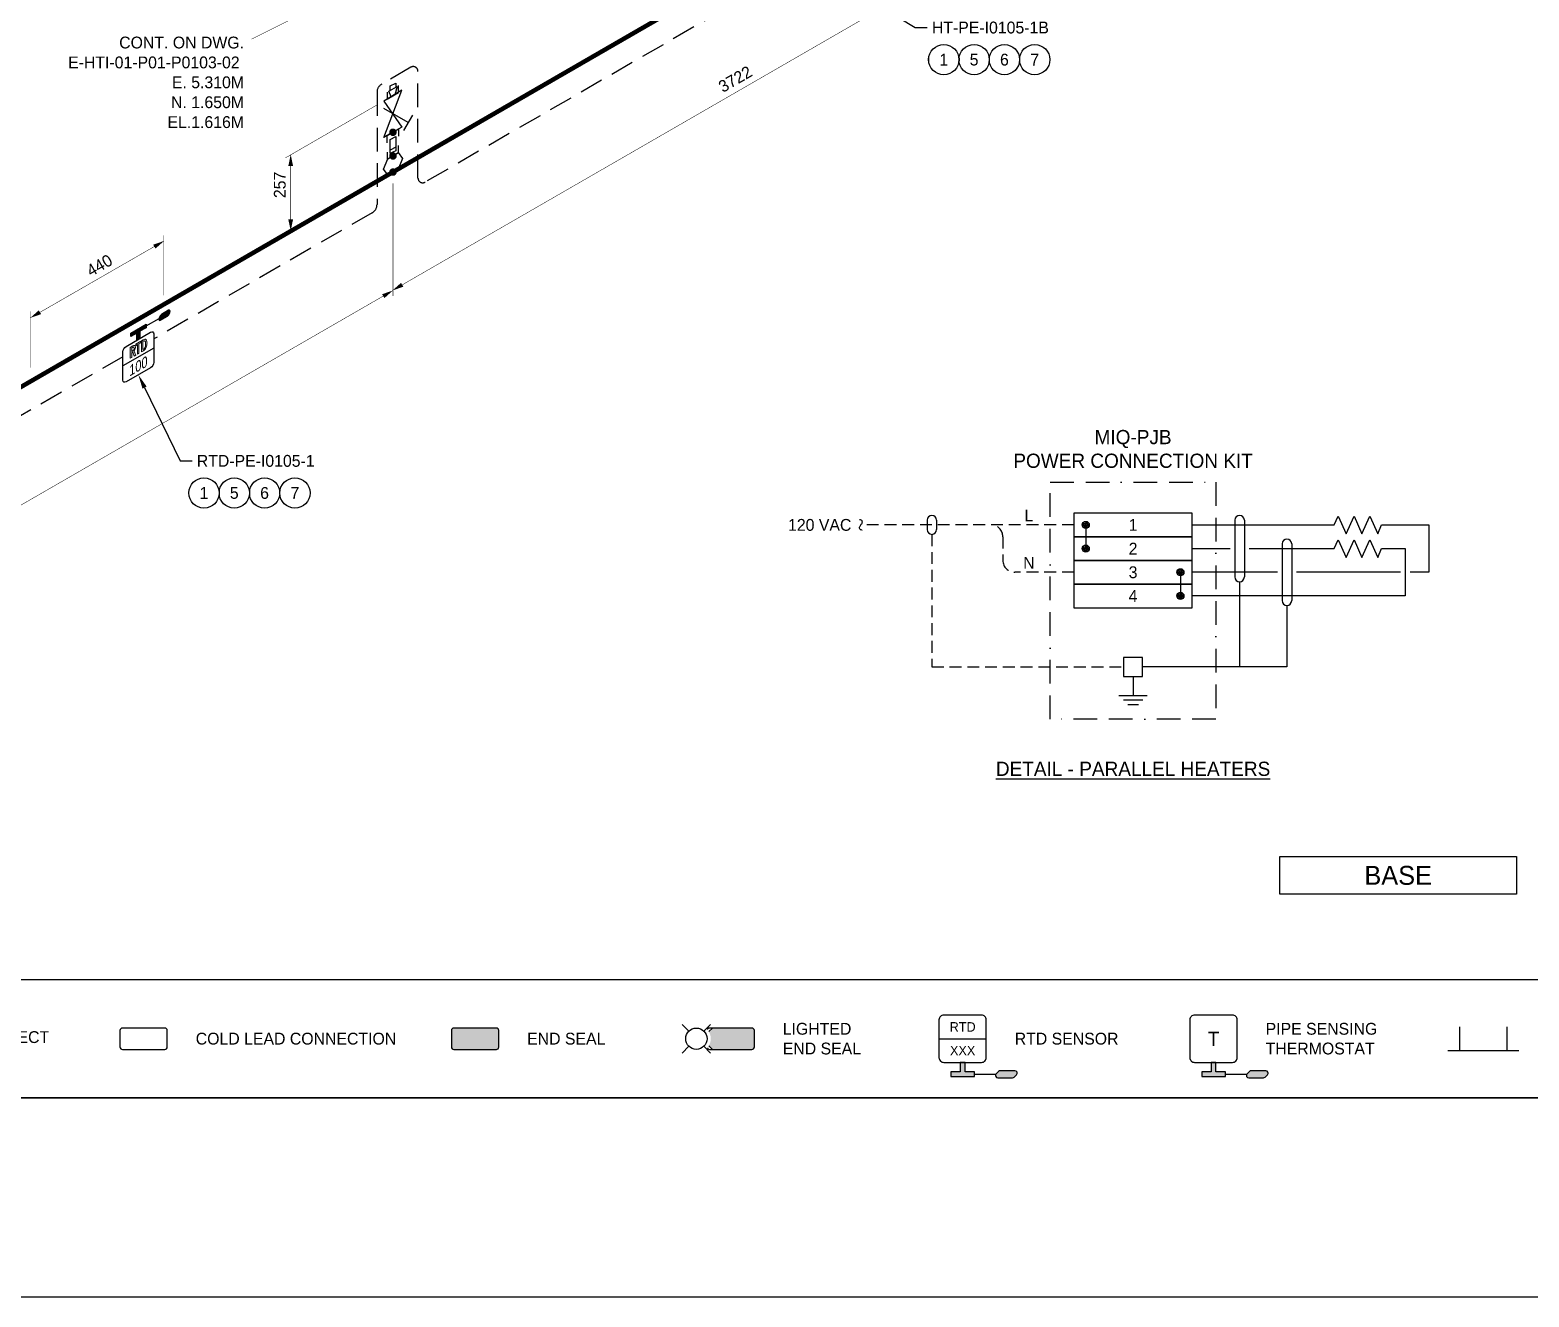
# Model space of a CAD drawing. Extents: x 0 to 847, y -42 to 494.
# Drawn here: x 345 to 661.6, y -42 to 225.5 of the extents above; entities that cross this region are included whole.
import ezdxf
from ezdxf import colors
from ezdxf.entities.mleader import LeaderData, LeaderLine
from ezdxf.enums import TextEntityAlignment as Align
from ezdxf.math import Vec2, Vec3

# ---------------------------------------------------------------- set-up
doc = ezdxf.new("R2010")
doc.units = 0
doc.header["$LTSCALE"] = 10
doc.header["$MEASUREMENT"] = 0
for name, pattern in [('BORDER', [1.75, 0.5, -0.25, 0.5, -0.25, 0, -0.25]), ('DASHED', [0.75, 0.5, -0.25]), ('HIDDEN', [0.375, 0.25, -0.125])]:
    doc.linetypes.add(name, pattern=pattern)
doc.layers.get('Defpoints').update_dxf_attribs({"color": 9})
for name, color, linetype in [('DIMENSION', 2, 'Continuous'), ('EQUIP ENCL', 7, 'BORDER'), ('FWIRE-1', 1, 'HIDDEN'), ('HEAT_TRACE', 3, 'DASHED'), ('PIPE', 7, 'Continuous'), ('SYMBOL-3', 3, 'Continuous'), ('TABLE-1', 1, 'Continuous'), ('TEXT-2', 2, 'Continuous'), ('TEXT2', 40, 'Continuous'), ('TITLE', 7, 'Continuous'), ('Wipeout', 7, 'Continuous'), ('WIRE-1', 1, 'Continuous')]:
    doc.layers.add(name, color=color, linetype=linetype)
doc.layers.add('WELDS', color=7, linetype='Continuous', plot=False)
doc.styles.add('framdcn', font='', dxfattribs={"height": 2.4})
doc.styles.add('Scovan Elec', font='')
doc.styles.get("Standard").update_dxf_attribs({"font": ''})
doc.styles.get('framdcn').set_extended_font_data('Franklin Gothic Medium Cond')
doc.styles.get('Scovan Elec').set_extended_font_data('Franklin Gothic Medium Cond')
doc.styles.get('Standard').set_extended_font_data('Franklin Gothic Medium Cond')

# ---------------------------------------------------------------- blocks, each defined once
blk = doc.blocks.new('*U13')
at = {"layer": 'SYMBOL-3'}
h = blk.add_hatch(color=256, dxfattribs=at)
h.dxf.hatch_style = 1
h.paths.add_polyline_path([(434.5, 56.79, 0.414214), (434, 56.29), (434, 52.79, 0.414214), (434.5, 52.29), (443.5, 52.29, 0.414214), (444, 52.79), (444, 56.29, 0.414214), (443.5, 56.79)])
h = blk.add_hatch(color=256, dxfattribs=at)
h.dxf.hatch_style = 1
h.paths.add_polyline_path([(489.13, 56.79), (488.39, 56.05), (488.58, 55.66), (488.7, 55.29), (488.77, 54.92), (488.79, 54.54), (488.77, 54.15), (488.7, 53.78), (488.58, 53.42), (488.39, 53.02), (489.13, 52.29), (497.5, 52.29, 0.414214), (498, 52.79), (498, 56.29, 0.414214), (497.5, 56.79)])
h = blk.add_hatch(color=256, dxfattribs=at)
h.dxf.hatch_style = 1
h.paths.add_polyline_path([(541.5, 47.54), (539.5, 47.54), (539.5, 46.54), (544.5, 46.54), (544.5, 47.54), (542.5, 47.54), (542.5, 49.54), (541.5, 49.54)])
h = blk.add_hatch(color=256, dxfattribs=at)
h.dxf.hatch_style = 1
h.paths.add_polyline_path([(552.53, 46.29, 0.414214), (553.03, 46.79, 1), (553.03, 47.79), (549.94, 47.79, 0.414214), (549.44, 47.29, 1), (549.44, 46.29)])
h = blk.add_hatch(color=256, dxfattribs=at)
h.dxf.hatch_style = 1
h.paths.add_polyline_path([(594.5, 47.54), (592.5, 47.54), (592.5, 46.54), (597.5, 46.54), (597.5, 47.54), (595.5, 47.54), (595.5, 49.54), (594.5, 49.54)])
h = blk.add_hatch(color=256, dxfattribs=at)
h.dxf.hatch_style = 1
h.paths.add_polyline_path([(605.53, 46.29, 0.414214), (606.03, 46.79, 1), (606.03, 47.79), (602.94, 47.79, 0.414214), (602.44, 47.29, 1), (602.44, 46.29)])
at = {"layer": 'Defpoints'}
for points in [[(434, 56.29), (434, 52.79, 0.414214), (434.5, 52.29), (443.5, 52.29, 0.414214), (444, 52.79), (444, 56.29, 0.414214), (443.5, 56.79), (434.5, 56.79, 0.414214)], [(488, 56.29), (488, 52.79, 0.414214), (488.5, 52.29), (497.5, 52.29, 0.414214), (498, 52.79), (498, 56.29, 0.414214), (497.5, 56.79), (488.5, 56.79, 0.414214)], [(549.59, 47.64), (549.09, 47.14, 0.668179), (549.44, 46.29), (552.53, 46.29, 0.198912), (552.88, 46.43), (553.38, 46.93, 0.668179), (553.03, 47.79), (549.94, 47.79, 0.198912)], [(602.59, 47.64), (602.09, 47.14, 0.668179), (602.44, 46.29), (605.53, 46.29, 0.198912), (605.88, 46.43), (606.38, 46.93, 0.668179), (606.03, 47.79), (602.94, 47.79, 0.198912)]]:
    blk.add_lwpolyline(points, format="xyb", close=True, dxfattribs=at)
for points in [[(541.5, 49.54), (541.5, 47.54), (539.5, 47.54), (539.5, 46.54), (544.5, 46.54), (544.5, 47.54), (542.5, 47.54), (542.5, 49.54)], [(594.5, 49.54), (594.5, 47.54), (592.5, 47.54), (592.5, 46.54), (597.5, 46.54), (597.5, 47.54), (595.5, 47.54), (595.5, 49.54)]]:
    blk.add_lwpolyline(points, close=True, dxfattribs=at)
at = {"layer": 'PIPE'}
for p, q in [((647, 52.04), (647, 57.04)), ((657, 52.04), (657, 57.04)), ((644.5, 52.04), (659.5, 52.04))]:
    blk.add_line(p, q, dxfattribs=at)
at = {"layer": 'SYMBOL-3'}
for p, q in [((537, 54.54), (547, 54.54)), ((544.5, 47.04), (549.01, 47.04)), ((597.5, 47.04), (602.01, 47.04))]:
    blk.add_line(p, q, dxfattribs=at)
for points in [[(537, 58.54), (537, 50.54, 0.414214), (538, 49.54), (546, 49.54, 0.414214), (547, 50.54), (547, 58.54, 0.414214), (546, 59.54), (538, 59.54, 0.414214)], [(590, 58.54), (590, 50.54, 0.414214), (591, 49.54), (599, 49.54, 0.414214), (600, 50.54), (600, 58.54, 0.414214), (599, 59.54), (591, 59.54, 0.414214)], [(364, 56.29), (364, 52.79, 0.414214), (364.5, 52.29), (373.5, 52.29, 0.414214), (374, 52.79), (374, 56.29, 0.414214), (373.5, 56.79), (364.5, 56.79, 0.414214)]]:
    blk.add_lwpolyline(points, format="xyb", close=True, dxfattribs=at)
at = {"layer": 'TABLE-1'}
blk.add_lwpolyline([(0, 67.04), (843.77, 67.04)], dxfattribs=at)
at = {"layer": 'TEXT-2'}
for s, height, p in [('RTD', 2, (542, 57.04)), ('T', 3, (595, 54.54)), ('XXX', 2, (542, 52.04))]:
    blk.add_text(s, height=height, rotation=360, dxfattribs=at).set_placement(p, align=Align.MIDDLE)
at = {"layer": 'TEXT-2', "char_height": 2.5, "attachment_point": 4, "style": 'Scovan Elec'}
for s, insert in [('LIGHTED\\PEND SEAL', (504, 54.54)), ('PIPE SENSING\\PTHERMOSTAT', (606, 54.54)), ('QUICK CONNECT', (321, 54.54)), ('COLD LEAD CONNECTION', (380, 54.54)), ('END SEAL', (450, 54.54)), ('RTD SENSOR', (553, 54.54))]:
    blk.add_mtext(s, dxfattribs=dict(at, insert=insert))
blk.add_wipeout([(485.56, 57.57), (485.18, 57.53), (484.81, 57.43), (484.45, 57.29), (484.12, 57.11), (483.81, 56.88), (483.53, 56.62), (483.29, 56.32), (483.08, 56), (482.92, 55.66), (482.8, 55.29), (482.73, 54.92), (482.71, 54.54), (482.73, 54.15), (482.8, 53.78), (482.92, 53.42), (483.08, 53.07), (483.29, 52.75), (483.53, 52.45), (483.81, 52.19), (484.12, 51.97), (484.45, 51.78), (484.81, 51.64), (485.18, 51.55), (485.56, 51.5), (485.94, 51.5), (486.32, 51.55), (486.69, 51.64), (487.05, 51.78), (487.38, 51.97), (487.69, 52.19), (487.97, 52.45), (488.21, 52.75), (488.42, 53.07), (488.58, 53.42), (488.7, 53.78), (488.77, 54.15), (488.79, 54.54), (488.77, 54.92), (488.7, 55.29), (488.58, 55.66), (488.42, 56), (488.21, 56.32), (487.97, 56.62), (487.69, 56.88), (487.38, 57.11), (487.05, 57.29), (486.69, 57.43), (486.32, 57.53), (485.94, 57.57)]).dxf.layer = 'Wipeout'
at = {"layer": 'Defpoints'}
for p, q in [((489.13, 56.79), (488.39, 56.04)), ((488.39, 53.03), (489.13, 52.29))]:
    blk.add_line(p, q, dxfattribs=at)
at = {"layer": 'SYMBOL-3', "color": 2}
for p, q in [((482.74, 57.55), (484.16, 56.13)), ((488.76, 57.55), (487.34, 56.13)), ((484.16, 52.94), (482.74, 51.52)), ((487.34, 52.94), (488.76, 51.52))]:
    blk.add_line(p, q, dxfattribs=at)
blk.add_circle((485.75, 54.54), 2.25, dxfattribs=at)
blk = doc.blocks.new('block1')
at = {"layer": 'TEXT2'}
blk.add_hatch(color=256, dxfattribs=at).paths.add_polyline_path([(0.001, 0), (-2.399, -0.5), (-2.399, 0.5)])
at = {"layer": 'TEXT2', "linetype": 'ByBlock', "const_width": 0.1, "flags": 128}
blk.add_lwpolyline([(-34.3, 0), (0, 0)], dxfattribs=at)
blk = doc.blocks.new('block2')
at = {"layer": 'TEXT2', "style": 'framdcn'}
for s, p in [('E. 5.310M', (0, 0)), ('N. 1.650M', (0, -4.2)), ('EL.1.616M', (0, -8.4))]:
    blk.add_text(s, height=2.5, dxfattribs=at).set_placement(p, align=Align.RIGHT)
blk = doc.blocks.new('block21')
at = {"layer": 'PIPE', "linetype": 'ByBlock', "const_width": 0.95, "flags": 128}
for points in [[(-67.9, -39.2), (0, 0)], [(-176.7, -102), (-67.9, -39.2)]]:
    blk.add_lwpolyline(points, dxfattribs=at)
at = {"flags": 1}
for tag in ['Tag', 'UCI', 'Pipe Ref', 'Description', 'Key']:
    blk.add_attdef(tag, (0, 0), '', height=1, dxfattribs=at)
blk = doc.blocks.new('block23')
at = {"layer": 'PIPE', "linetype": 'ByBlock', "flags": 128}
for points in [[(-1.2, 4.2), (-1.2, 2.7)], [(-1.2, 2.7), (1.2, 4.1)], [(-1.1, 2.8), (1.1, 4.1)], [(1.1, 4.1), (2, 2.9)], [(1.2, 4.1), (1.2, 5.6)], [(-2, 0.6), (-1.1, 2.8)], [(-1.1, -0.6), (-2, 0.6)], [(0, 0), (-1.1, -0.6)], [(1.1, 0.6), (0, 0)], [(2, 2.9), (1.1, 0.6)]]:
    blk.add_lwpolyline(points, dxfattribs=at)
at = {"flags": 1}
for tag in ['Tag', 'UCI', 'Pipe Ref', 'Description', 'Key']:
    blk.add_attdef(tag, (0, 0), '', height=1, dxfattribs=at)
blk = doc.blocks.new('block24')
at = {"layer": 'PIPE', "linetype": 'ByBlock', "flags": 128}
for points in [[(-0.6, 2.7), (0.6, 3.3)], [(0.6, 3.3), (0.6, 0.3)], [(-0.6, -0.3), (-0.6, 2.7)], [(0, 0), (-0.6, -0.3)], [(0.6, 0.3), (0, 0)]]:
    blk.add_lwpolyline(points, dxfattribs=at)
at = {"flags": 1}
for tag in ['Tag', 'UCI', 'Pipe Ref', 'Description', 'Key']:
    blk.add_attdef(tag, (0, 0), '', height=1, dxfattribs=at)
blk = doc.blocks.new('block25')
at = {"layer": 'PIPE', "linetype": 'ByBlock', "flags": 128}
for points in [[(0.7, 9.7), (-3.1, 7.4)], [(-3.1, -0.3), (0.7, 9.7)], [(0, 9.2), (0, 10.7)], [(-3.1, 7.4), (0.7, 1.9)], [(-2.4, 9.3), (-2.4, 7.8)], [(-2.4, 7.8), (0, 9.2)], [(2, 2.9), (-3.1, 5.8)], [(2.9, 4.4), (1, 1.2)], [(-1.2, 0.8), (-3.1, -0.3)], [(-2.4, 0.1), (0, 1.5)], [(-2.4, -1.4), (-2.4, 0.1)], [(0.7, 1.9), (-1.2, 0.8)], [(0, 1.5), (0, 0)]]:
    blk.add_lwpolyline(points, dxfattribs=at)
at = {"flags": 1}
for tag in ['Tag', 'UCI', 'Pipe Ref', 'Description', 'Key']:
    blk.add_attdef(tag, (0, 0), '', height=1, dxfattribs=at)
blk = doc.blocks.new('block26')
at = {"layer": 'PIPE', "linetype": 'ByBlock', "flags": 128}
for points in [[(-0.9, 1), (0.9, 2)], [(-0.4, -0.2), (-0.9, 1)], [(-0.6, 2.1), (0.6, 2.7)], [(-0.6, 1.2), (-0.6, 2.1)], [(0, 0), (-0.4, -0.2)], [(0.4, 0.2), (0, 0)], [(0.9, 2), (0.4, 0.2)], [(0.6, 2.7), (0.6, 1.8)]]:
    blk.add_lwpolyline(points, dxfattribs=at)
at = {"flags": 1}
for tag in ['Tag', 'UCI', 'Pipe Ref', 'Description', 'Key']:
    blk.add_attdef(tag, (0, 0), '', height=1, dxfattribs=at)
blk = doc.blocks.new('block27')
at = {"layer": 'PIPE', "linetype": 'ByBlock', "const_width": 0.95, "flags": 128}
for points in [[(-80.7, -46.6), (0, 0)], [(-173.1, -99.9), (-80.7, -46.6)]]:
    blk.add_lwpolyline(points, dxfattribs=at)
at = {"flags": 1}
for tag in ['Tag', 'UCI', 'Pipe Ref', 'Description', 'Key']:
    blk.add_attdef(tag, (0, 0), '', height=1, dxfattribs=at)
blk = doc.blocks.new('block39')
at = {"layer": 'WELDS'}
h = blk.add_hatch(color=256, dxfattribs=at)
edge = h.paths.add_edge_path(flags=0)
edge.add_arc((0, 0), 0.8, 0, 360)
at = {"flags": 1}
for tag in ['Tag', 'UCI', 'Pipe Ref', 'Description', 'Key']:
    blk.add_attdef(tag, (0, 0), '', height=1, dxfattribs=at)
blk = doc.blocks.new('block40')
at = {"layer": 'WELDS'}
h = blk.add_hatch(color=256, dxfattribs=at)
edge = h.paths.add_edge_path(flags=0)
edge.add_arc((0, 0), 0.8, 0, 360)
at = {"flags": 1}
for tag in ['Tag', 'UCI', 'Pipe Ref', 'Description', 'Key']:
    blk.add_attdef(tag, (0, 0), '', height=1, dxfattribs=at)
blk = doc.blocks.new('block41')
at = {"layer": 'WELDS'}
h = blk.add_hatch(color=256, dxfattribs=at)
edge = h.paths.add_edge_path(flags=0)
edge.add_arc((0, 0), 0.8, 0, 360)
at = {"flags": 1}
for tag in ['Tag', 'UCI', 'Pipe Ref', 'Description', 'Key']:
    blk.add_attdef(tag, (0, 0), '', height=1, dxfattribs=at)
blk = doc.blocks.new('*U30')
blk.add_lwpolyline([(-12.5, 2.5), (-12.5, -2.5), (12.5, -2.5), (12.5, 2.5)], close=True)
at = {"color": 2}
blk.add_attdef('TAG1', text='', height=2.5, dxfattribs=at).set_placement((0, 0), align=Align.MIDDLE)
blk = doc.blocks.new('*U28')
at = {"linetype": 'Continuous'}
blk.add_lwpolyline([(-5, 0), (-4.17, 1.87), (-2.5, -1.88), (-0.83, 1.87), (0.83, -1.88), (2.5, 1.87), (4.17, -1.88), (5, 0)], dxfattribs=at)
at = {"color": 2}
for tag in ['TAG2', 'TAG3']:
    blk.add_attdef(tag, text='', height=2.5, dxfattribs=at).set_placement((0, 4.25), align=Align.CENTER)
at = {"color": 2, "lineweight": 30, "flags": 104}
blk.add_attdef('TAG1', text='', height=2.5, dxfattribs=at).set_placement((3.67, 5.9), align=Align.BOTTOM_CENTER)
blk = doc.blocks.new('*U29')
blk.add_lwpolyline([(-2, 2), (-2, -2), (2, -2), (2, 2)], close=True)
at = {"color": 2}
blk.add_attdef('TAG1', text='', height=2.5, dxfattribs=at).set_placement((0, 0), align=Align.MIDDLE)
blk = doc.blocks.new('S-Ground')
for p, q in [((-3, 0), (3, 0)), ((-2.05, -0.95), (2.05, -0.95)), ((-1.11, -1.89), (1.11, -1.89))]:
    blk.add_line(p, q)
blk = doc.blocks.new('*U71')
for p, q in [((-1, 11), (-1, -1)), ((1, 11), (1, -1))]:
    blk.add_line(p, q)
for centre, start, end in [((0, 11), 0, 180), ((0, -1), 180, 0)]:
    blk.add_arc(centre, 1, start, end)
blk = doc.blocks.new('*U72')
for p, q in [((-1, 11), (-1, -1)), ((1, 11), (1, -1))]:
    blk.add_line(p, q)
for centre, start, end in [((0, 11), 0, 180), ((0, -1), 180, 0)]:
    blk.add_arc(centre, 1, start, end)
blk = doc.blocks.new('*U31')
blk.add_open_spline([(0.3, -1.07), (0.22, -1.08), (0.05, -1.09), (-0.2, -0.97), (-0.31, -0.73), (-0.32, -0.46), (-0.12, -0.14), (0.12, 0.14), (0.32, 0.46), (0.31, 0.73), (0.2, 0.97), (-0.05, 1.09), (-0.22, 1.08), (-0.3, 1.07)], degree=3, knots=[0, 0, 0, 0, 0.23778, 0.504219, 0.769947, 1.007727, 1.273929, 1.868857, 2.135059, 2.372839, 2.638567, 2.905005, 3.142785, 3.142785, 3.142785, 3.142785])
blk = doc.blocks.new('*U27')
for p, q in [((-1, 1), (-1, -1)), ((1, 1), (1, -1))]:
    blk.add_line(p, q)
for centre, start, end in [((0, 1), 0, 180), ((0, -1), 180, 0)]:
    blk.add_arc(centre, 1, start, end)
blk = doc.blocks.new('*U68')
at = {"linetype": 'Continuous'}
blk.add_lwpolyline([(-0.75, 0, -1), (0.75, 0, -1), (-0.75, 0, -1), (0.5, 0, -1), (-0.5, 0, -1), (0.25, 0, -1), (-0.25, 0, -1), (0, 0, 1), (0.25, 0)], format="xyb", dxfattribs=at)
blk = doc.blocks.new('*U70')
at = {"layer": 'EQUIP ENCL'}
blk.add_lwpolyline([(-17.5, 0), (17.5, 0), (17.5, -50), (-17.5, -50)], close=True, dxfattribs=at)
at = {"layer": 'FWIRE-1'}
for p, q in [((-12.5, -9), (-57.5, -9)), ((-42.5, -11), (-42.5, -39)), ((-27.5, -11.5), (-27.5, -16.5)), ((-12.5, -19), (-25, -19)), ((-42.5, -39), (-2, -39))]:
    blk.add_line(p, q, dxfattribs=at)
for centre, start, end in [((-30, -11.5), 0, 90), ((-25, -16.5), 180, 270)]:
    blk.add_arc(centre, 2.5, start, end, dxfattribs=at)
at = {"layer": 'WIRE-1'}
for p, q in [((-10, -9), (-10, -14)), ((12.5, -9), (42.5, -9)), ((52.5, -9), (62.5, -9)), ((62.5, -9), (62.5, -19)), ((12.5, -14), (20.5, -14)), ((24.5, -14), (42.5, -14)), ((52.5, -14), (57.5, -14)), ((57.5, -14), (57.5, -24)), ((10, -19), (10, -24)), ((30.5, -19), (12.5, -19)), ((22.5, -21), (22.5, -39)), ((56.5, -19), (34.5, -19)), ((62.5, -19), (58.5, -19)), ((57.5, -24), (12.5, -24)), ((32.5, -26), (32.5, -39)), ((0, -41), (0, -45)), ((32.5, -39), (2, -39))]:
    blk.add_line(p, q, dxfattribs=at)
for name, p in [('*U31', (-57.5, -9)), ('*U27', (-42.5, -9)), ('*U68', (-10, -9)), ('*U71', (22.5, -19)), ('*U28', (47.5, -9)), ('*U72', (32.5, -24)), ('*U28', (47.5, -14)), ('*U68', (-10, -14)), ('*U68', (10, -19)), ('*U68', (10, -24)), ('*U29', (0, -39)), ('S-Ground', (0, -45))]:
    blk.add_blockref(name, p, dxfattribs=at)
for p, values in [((0, -9), {'TAG1': '1'}), ((0, -14), {'TAG1': '2'}), ((0, -19), {'TAG1': '3'}), ((0, -24), {'TAG1': '4'})]:
    blk.add_blockref('*U30', p, dxfattribs=at).add_auto_attribs(values)
at = {"color": 2, "style": 'Scovan Elec'}
for tag, p in [('LINE1', (-22, -7)), ('LINE2', (-22, -17))]:
    blk.add_attdef(tag, text='', height=2.5, dxfattribs=at).set_placement(p, align=Align.MIDDLE)
blk.add_attdef('SUPPLY.VOLT', text='', height=2.5, dxfattribs=at).set_placement((-59.5, -9), align=Align.MIDDLE_RIGHT)
at = {"layer": 'TEXT-2', "char_height": 3, "style": 'Scovan Elec'}
for s, insert, attachment_point in [('MIQ-PJB\\PPOWER CONNECTION KIT', (0, 3), 8), ('{\\LDETAIL - PARALLEL HEATERS}', (0, -59), 2)]:
    blk.add_mtext(s, dxfattribs=dict(at, insert=insert, attachment_point=attachment_point))
blk = doc.blocks.new('*U86')
blk.add_wipeout([(0, 3.2), (-0.4, 3.17), (-0.8, 3.1), (-1.18, 2.98), (-1.54, 2.8), (-1.88, 2.59), (-2.19, 2.33), (-2.47, 2.04), (-2.7, 1.71), (-2.9, 1.36), (-3.04, 0.99), (-3.14, 0.6), (-3.19, 0.2), (-3.19, -0.2), (-3.14, -0.6), (-3.04, -0.99), (-2.9, -1.36), (-2.7, -1.71), (-2.47, -2.04), (-2.19, -2.33), (-1.88, -2.59), (-1.54, -2.8), (-1.18, -2.98), (-0.8, -3.1), (-0.4, -3.17), (0, -3.2), (0.4, -3.17), (0.8, -3.1), (1.18, -2.98), (1.54, -2.8), (1.88, -2.59), (2.19, -2.33), (2.47, -2.04), (2.7, -1.71), (2.9, -1.36), (3.04, -0.99), (3.14, -0.6), (3.19, -0.2), (3.19, 0.2), (3.14, 0.6), (3.04, 0.99), (2.9, 1.36), (2.7, 1.71), (2.47, 2.04), (2.19, 2.33), (1.88, 2.59), (1.54, 2.8), (1.18, 2.98), (0.8, 3.1), (0.4, 3.17)]).dxf.layer = 'Wipeout'
blk.add_circle((0, 0), 3.2)
at = {"color": 2}
blk.add_attdef('TAG1', text='', height=2.5, dxfattribs=at).set_placement((0, 0), align=Align.MIDDLE)
blk.add_attdef('TAG2', text='', height=2.5, dxfattribs=at).set_placement((3, -3), align=Align.MIDDLE_LEFT)
blk = doc.blocks.new('*U87')
blk.add_wipeout([(0, 3.2), (-0.4, 3.17), (-0.8, 3.1), (-1.18, 2.98), (-1.54, 2.8), (-1.88, 2.59), (-2.19, 2.33), (-2.47, 2.04), (-2.7, 1.71), (-2.9, 1.36), (-3.04, 0.99), (-3.14, 0.6), (-3.19, 0.2), (-3.19, -0.2), (-3.14, -0.6), (-3.04, -0.99), (-2.9, -1.36), (-2.7, -1.71), (-2.47, -2.04), (-2.19, -2.33), (-1.88, -2.59), (-1.54, -2.8), (-1.18, -2.98), (-0.8, -3.1), (-0.4, -3.17), (0, -3.2), (0.4, -3.17), (0.8, -3.1), (1.18, -2.98), (1.54, -2.8), (1.88, -2.59), (2.19, -2.33), (2.47, -2.04), (2.7, -1.71), (2.9, -1.36), (3.04, -0.99), (3.14, -0.6), (3.19, -0.2), (3.19, 0.2), (3.14, 0.6), (3.04, 0.99), (2.9, 1.36), (2.7, 1.71), (2.47, 2.04), (2.19, 2.33), (1.88, 2.59), (1.54, 2.8), (1.18, 2.98), (0.8, 3.1), (0.4, 3.17)]).dxf.layer = 'Wipeout'
blk.add_circle((0, 0), 3.2)
at = {"color": 2}
blk.add_attdef('TAG1', text='', height=2.5, dxfattribs=at).set_placement((0, 0), align=Align.MIDDLE)
blk.add_attdef('TAG2', text='', height=2.5, dxfattribs=at).set_placement((3, -3), align=Align.MIDDLE_LEFT)
blk = doc.blocks.new('*U88')
blk.add_wipeout([(0, 3.2), (-0.4, 3.17), (-0.8, 3.1), (-1.18, 2.98), (-1.54, 2.8), (-1.88, 2.59), (-2.19, 2.33), (-2.47, 2.04), (-2.7, 1.71), (-2.9, 1.36), (-3.04, 0.99), (-3.14, 0.6), (-3.19, 0.2), (-3.19, -0.2), (-3.14, -0.6), (-3.04, -0.99), (-2.9, -1.36), (-2.7, -1.71), (-2.47, -2.04), (-2.19, -2.33), (-1.88, -2.59), (-1.54, -2.8), (-1.18, -2.98), (-0.8, -3.1), (-0.4, -3.17), (0, -3.2), (0.4, -3.17), (0.8, -3.1), (1.18, -2.98), (1.54, -2.8), (1.88, -2.59), (2.19, -2.33), (2.47, -2.04), (2.7, -1.71), (2.9, -1.36), (3.04, -0.99), (3.14, -0.6), (3.19, -0.2), (3.19, 0.2), (3.14, 0.6), (3.04, 0.99), (2.9, 1.36), (2.7, 1.71), (2.47, 2.04), (2.19, 2.33), (1.88, 2.59), (1.54, 2.8), (1.18, 2.98), (0.8, 3.1), (0.4, 3.17)]).dxf.layer = 'Wipeout'
blk.add_circle((0, 0), 3.2)
at = {"color": 2}
blk.add_attdef('TAG1', text='', height=2.5, dxfattribs=at).set_placement((0, 0), align=Align.MIDDLE)
blk.add_attdef('TAG2', text='', height=2.5, dxfattribs=at).set_placement((3, -3), align=Align.MIDDLE_LEFT)
blk = doc.blocks.new('*U89')
blk.add_wipeout([(0, 3.2), (-0.4, 3.17), (-0.8, 3.1), (-1.18, 2.98), (-1.54, 2.8), (-1.88, 2.59), (-2.19, 2.33), (-2.47, 2.04), (-2.7, 1.71), (-2.9, 1.36), (-3.04, 0.99), (-3.14, 0.6), (-3.19, 0.2), (-3.19, -0.2), (-3.14, -0.6), (-3.04, -0.99), (-2.9, -1.36), (-2.7, -1.71), (-2.47, -2.04), (-2.19, -2.33), (-1.88, -2.59), (-1.54, -2.8), (-1.18, -2.98), (-0.8, -3.1), (-0.4, -3.17), (0, -3.2), (0.4, -3.17), (0.8, -3.1), (1.18, -2.98), (1.54, -2.8), (1.88, -2.59), (2.19, -2.33), (2.47, -2.04), (2.7, -1.71), (2.9, -1.36), (3.04, -0.99), (3.14, -0.6), (3.19, -0.2), (3.19, 0.2), (3.14, 0.6), (3.04, 0.99), (2.9, 1.36), (2.7, 1.71), (2.47, 2.04), (2.19, 2.33), (1.88, 2.59), (1.54, 2.8), (1.18, 2.98), (0.8, 3.1), (0.4, 3.17)]).dxf.layer = 'Wipeout'
blk.add_circle((0, 0), 3.2)
at = {"color": 2}
blk.add_attdef('TAG1', text='', height=2.5, dxfattribs=at).set_placement((0, 0), align=Align.MIDDLE)
blk.add_attdef('TAG2', text='', height=2.5, dxfattribs=at).set_placement((3, -3), align=Align.MIDDLE_LEFT)
blk = doc.blocks.new('*U99')
blk.add_wipeout([(0, 3.2), (-0.4, 3.17), (-0.8, 3.1), (-1.18, 2.98), (-1.54, 2.8), (-1.88, 2.59), (-2.19, 2.33), (-2.47, 2.04), (-2.7, 1.71), (-2.9, 1.36), (-3.04, 0.99), (-3.14, 0.6), (-3.19, 0.2), (-3.19, -0.2), (-3.14, -0.6), (-3.04, -0.99), (-2.9, -1.36), (-2.7, -1.71), (-2.47, -2.04), (-2.19, -2.33), (-1.88, -2.59), (-1.54, -2.8), (-1.18, -2.98), (-0.8, -3.1), (-0.4, -3.17), (0, -3.2), (0.4, -3.17), (0.8, -3.1), (1.18, -2.98), (1.54, -2.8), (1.88, -2.59), (2.19, -2.33), (2.47, -2.04), (2.7, -1.71), (2.9, -1.36), (3.04, -0.99), (3.14, -0.6), (3.19, -0.2), (3.19, 0.2), (3.14, 0.6), (3.04, 0.99), (2.9, 1.36), (2.7, 1.71), (2.47, 2.04), (2.19, 2.33), (1.88, 2.59), (1.54, 2.8), (1.18, 2.98), (0.8, 3.1), (0.4, 3.17)]).dxf.layer = 'Wipeout'
blk.add_circle((0, 0), 3.2)
at = {"color": 2}
blk.add_attdef('TAG1', text='', height=2.5, dxfattribs=at).set_placement((0, 0), align=Align.MIDDLE)
blk.add_attdef('TAG2', text='', height=2.5, dxfattribs=at).set_placement((3, -3), align=Align.MIDDLE_LEFT)
blk = doc.blocks.new('*U96')
blk.add_wipeout([(0, 3.2), (-0.4, 3.17), (-0.8, 3.1), (-1.18, 2.98), (-1.54, 2.8), (-1.88, 2.59), (-2.19, 2.33), (-2.47, 2.04), (-2.7, 1.71), (-2.9, 1.36), (-3.04, 0.99), (-3.14, 0.6), (-3.19, 0.2), (-3.19, -0.2), (-3.14, -0.6), (-3.04, -0.99), (-2.9, -1.36), (-2.7, -1.71), (-2.47, -2.04), (-2.19, -2.33), (-1.88, -2.59), (-1.54, -2.8), (-1.18, -2.98), (-0.8, -3.1), (-0.4, -3.17), (0, -3.2), (0.4, -3.17), (0.8, -3.1), (1.18, -2.98), (1.54, -2.8), (1.88, -2.59), (2.19, -2.33), (2.47, -2.04), (2.7, -1.71), (2.9, -1.36), (3.04, -0.99), (3.14, -0.6), (3.19, -0.2), (3.19, 0.2), (3.14, 0.6), (3.04, 0.99), (2.9, 1.36), (2.7, 1.71), (2.47, 2.04), (2.19, 2.33), (1.88, 2.59), (1.54, 2.8), (1.18, 2.98), (0.8, 3.1), (0.4, 3.17)]).dxf.layer = 'Wipeout'
blk.add_circle((0, 0), 3.2)
at = {"color": 2}
blk.add_attdef('TAG1', text='', height=2.5, dxfattribs=at).set_placement((0, 0), align=Align.MIDDLE)
blk.add_attdef('TAG2', text='', height=2.5, dxfattribs=at).set_placement((3, -3), align=Align.MIDDLE_LEFT)
blk = doc.blocks.new('*U97')
blk.add_wipeout([(0, 3.2), (-0.4, 3.17), (-0.8, 3.1), (-1.18, 2.98), (-1.54, 2.8), (-1.88, 2.59), (-2.19, 2.33), (-2.47, 2.04), (-2.7, 1.71), (-2.9, 1.36), (-3.04, 0.99), (-3.14, 0.6), (-3.19, 0.2), (-3.19, -0.2), (-3.14, -0.6), (-3.04, -0.99), (-2.9, -1.36), (-2.7, -1.71), (-2.47, -2.04), (-2.19, -2.33), (-1.88, -2.59), (-1.54, -2.8), (-1.18, -2.98), (-0.8, -3.1), (-0.4, -3.17), (0, -3.2), (0.4, -3.17), (0.8, -3.1), (1.18, -2.98), (1.54, -2.8), (1.88, -2.59), (2.19, -2.33), (2.47, -2.04), (2.7, -1.71), (2.9, -1.36), (3.04, -0.99), (3.14, -0.6), (3.19, -0.2), (3.19, 0.2), (3.14, 0.6), (3.04, 0.99), (2.9, 1.36), (2.7, 1.71), (2.47, 2.04), (2.19, 2.33), (1.88, 2.59), (1.54, 2.8), (1.18, 2.98), (0.8, 3.1), (0.4, 3.17)]).dxf.layer = 'Wipeout'
blk.add_circle((0, 0), 3.2)
at = {"color": 2}
blk.add_attdef('TAG1', text='', height=2.5, dxfattribs=at).set_placement((0, 0), align=Align.MIDDLE)
blk.add_attdef('TAG2', text='', height=2.5, dxfattribs=at).set_placement((3, -3), align=Align.MIDDLE_LEFT)
blk = doc.blocks.new('*U98')
blk.add_wipeout([(0, 3.2), (-0.4, 3.17), (-0.8, 3.1), (-1.18, 2.98), (-1.54, 2.8), (-1.88, 2.59), (-2.19, 2.33), (-2.47, 2.04), (-2.7, 1.71), (-2.9, 1.36), (-3.04, 0.99), (-3.14, 0.6), (-3.19, 0.2), (-3.19, -0.2), (-3.14, -0.6), (-3.04, -0.99), (-2.9, -1.36), (-2.7, -1.71), (-2.47, -2.04), (-2.19, -2.33), (-1.88, -2.59), (-1.54, -2.8), (-1.18, -2.98), (-0.8, -3.1), (-0.4, -3.17), (0, -3.2), (0.4, -3.17), (0.8, -3.1), (1.18, -2.98), (1.54, -2.8), (1.88, -2.59), (2.19, -2.33), (2.47, -2.04), (2.7, -1.71), (2.9, -1.36), (3.04, -0.99), (3.14, -0.6), (3.19, -0.2), (3.19, 0.2), (3.14, 0.6), (3.04, 0.99), (2.9, 1.36), (2.7, 1.71), (2.47, 2.04), (2.19, 2.33), (1.88, 2.59), (1.54, 2.8), (1.18, 2.98), (0.8, 3.1), (0.4, 3.17)]).dxf.layer = 'Wipeout'
blk.add_circle((0, 0), 3.2)
at = {"color": 2}
blk.add_attdef('TAG1', text='', height=2.5, dxfattribs=at).set_placement((0, 0), align=Align.MIDDLE)
blk.add_attdef('TAG2', text='', height=2.5, dxfattribs=at).set_placement((3, -3), align=Align.MIDDLE_LEFT)
blk = doc.blocks.new('*U100')
h = blk.add_hatch(color=256)
h.dxf.hatch_style = 1
edge = h.paths.add_edge_path()
edge.add_ellipse((6.16, 8.99), major_axis=(0.23, 0.398), ratio=0.57735, start_angle=225, end_angle=281.3099)
edge.add_line((6.43, 8.94), (6.65, 9.44))
edge.add_ellipse((6.38, 9.49), major_axis=(0.23, 0.398), ratio=0.57735, start_angle=-78.6901, end_angle=45)
edge.add_line((6.38, 9.87), (4.88, 9.01))
edge.add_ellipse((4.88, 8.63), major_axis=(0.23, 0.398), ratio=0.57735, start_angle=45, end_angle=101.3099)
edge.add_line((4.61, 8.68), (4.4, 8.18))
edge.add_ellipse((4.67, 8.13), major_axis=(0.23, 0.398), ratio=0.57735, start_angle=101.3099, end_angle=225)
edge.add_line((4.67, 7.76), (6.16, 8.62))
h = blk.add_hatch(color=256)
h.dxf.hatch_style = 1
h.paths.add_polyline_path([(0.32, 5.44), (1.62, 6.19), (1.62, 6.94), (-1.62, 5.06), (-1.62, 4.31), (-0.32, 5.06), (-0.32, 3.56), (0.32, 3.94)])
h = blk.add_hatch(color=7)
h.dxf.hatch_style = 1
h.paths.add_polyline_path([(-0.63, 2.01), (-0.63, 2.14), (-0.68, 2.31), (-0.76, 2.42), (-0.86, 2.45), (-1, 2.43), (-1.18, 2.35), (-1.7, 2.05), (-1.7, -0.26), (-1.41, -0.09), (-1.41, 0.87), (-1.14, 1.02), (-0.87, 0.22), (-0.56, 0.4), (-0.89, 1.25), (-0.8, 1.37), (-0.71, 1.57), (-0.64, 1.78)])
h.paths.add_polyline_path([(-0.94, 2.02), (-0.91, 1.85), (-0.91, 1.74), (-0.98, 1.52), (-1.04, 1.43), (-1.19, 1.29), (-1.41, 1.17), (-1.41, 1.92), (-1.17, 2.06), (-1.02, 2.1)], flags=16)
h.paths.add_polyline_path([(-0.54, 2.72), (-0.54, 2.4), (-0.15, 2.62), (-0.15, 0.63), (0.13, 0.8), (0.13, 2.79), (0.52, 3.01), (0.52, 3.33)])
h.paths.add_polyline_path([(1.04, 3.63), (0.64, 3.41), (0.64, 1.09), (1.06, 1.33), (1.07, 1.34), (1.25, 1.46), (1.39, 1.6), (1.51, 1.76), (1.58, 1.88), (1.68, 2.09), (1.75, 2.33), (1.79, 2.52), (1.82, 2.74), (1.83, 2.97), (1.82, 3.16), (1.79, 3.34), (1.74, 3.51), (1.7, 3.59), (1.61, 3.7), (1.49, 3.76), (1.37, 3.76), (1.21, 3.72)])
h.paths.add_polyline_path([(1.23, 3.4), (1.34, 3.38), (1.42, 3.31), (1.48, 3.18), (1.51, 3), (1.53, 2.75), (1.51, 2.5), (1.48, 2.28), (1.42, 2.08), (1.34, 1.93), (1.21, 1.76), (1.05, 1.63), (0.93, 1.56), (0.93, 3.26), (1.09, 3.36)], flags=16)
at = {"extrusion": (0, 0.816497, 0.57735)}
for p, q in [((6.38, 9.87), (4.88, 9.01)), ((1.62, 6.56), (4.39, 8.16)), ((4.61, 8.68), (4.4, 8.18)), ((4.67, 7.76), (6.16, 8.62)), ((6.43, 8.94), (6.65, 9.44))]:
    blk.add_line(p, q, dxfattribs=at)
blk.add_line((3.25, 1.88), (-3.25, -1.88))
blk.add_lwpolyline([(-1.62, 4.31), (-1.62, 5.06), (1.62, 6.94), (1.62, 6.19), (0.32, 5.44), (0.32, 3.94), (-0.32, 3.56), (-0.32, 5.06)], close=True)
for points in [[(-2.6, 2.25), (2.6, 5.25)], [(3.25, 4.88), (3.25, -1.13)], [(-3.25, -4.88), (-3.25, 1.13)], [(2.6, -2.25), (-2.6, -5.25)]]:
    blk.add_lwpolyline(points)
for centre, start_param, end_param in [((6.38, 9.49), -1.373401, 0.785398), ((4.67, 8.13), 1.768192, 3.926991), ((4.88, 8.63), 0.785398, 1.768192), ((6.16, 8.99), 3.926991, 4.909785)]:
    blk.add_ellipse(centre, major_axis=(0.23, 0.398), ratio=0.57735, start_param=start_param, end_param=end_param)
at = {"extrusion": (0, 0, -1)}
for centre, start_param, end_param in [((2.6, 4.5), 2.356194, 3.926991), ((-2.6, 1.5), 0.785398, 2.356194), ((2.6, -1.5), 3.926991, 5.497787), ((-2.6, -4.5), 5.497787, 7.068583)]:
    blk.add_ellipse(centre, major_axis=(-0.459, -0.795), ratio=0.57735, start_param=start_param, end_param=end_param, dxfattribs=at)
at = {"layer": 'Defpoints', "lineweight": 0}
for p, q in [((0.93, 3.26), (1.05, 3.33)), ((0.93, 1.56), (0.93, 3.26)), ((1.05, 3.33), (1.1, 3.36)), ((1.1, 3.36), (1.23, 3.4)), ((1.23, 3.4), (1.34, 3.38)), ((1.34, 3.38), (1.42, 3.31)), ((1.42, 3.31), (1.48, 3.18)), ((1.48, 3.18), (1.51, 3)), ((-1.41, 1.92), (-1.19, 2.05)), ((-1.41, 1.17), (-1.41, 1.92)), ((-1.19, 1.29), (-1.41, 1.17)), ((-1.19, 2.05), (-1.17, 2.06)), ((-1.04, 1.43), (-1.19, 1.29)), ((-1.17, 2.06), (-1.02, 2.1)), ((-0.98, 1.52), (-1.04, 1.43)), ((-1.02, 2.1), (-0.94, 2.02)), ((-0.91, 1.74), (-0.98, 1.52)), ((-0.94, 2.02), (-0.91, 1.85)), ((-0.91, 1.85), (-0.91, 1.74)), ((1.05, 1.63), (0.93, 1.56)), ((1.21, 1.76), (1.05, 1.63)), ((1.34, 1.93), (1.21, 1.76)), ((1.42, 2.08), (1.34, 1.93)), ((1.48, 2.28), (1.42, 2.08)), ((1.51, 2.5), (1.48, 2.28)), ((1.51, 3), (1.53, 2.76)), ((1.53, 2.74), (1.51, 2.5)), ((1.53, 2.76), (1.53, 2.74))]:
    blk.add_line(p, q, dxfattribs=at)
for points in [[(0.52, 3.33), (-0.54, 2.72), (-0.54, 2.4), (-0.15, 2.62), (-0.15, 0.63), (0.13, 0.8), (0.13, 2.79), (0.52, 3.01)], [(0.64, 1.09), (1.06, 1.33), (1.07, 1.34), (1.25, 1.46), (1.39, 1.6), (1.51, 1.76), (1.58, 1.88), (1.68, 2.09), (1.75, 2.33), (1.79, 2.52), (1.82, 2.74), (1.83, 2.97), (1.82, 3.16), (1.79, 3.34), (1.74, 3.51), (1.7, 3.59), (1.61, 3.7), (1.49, 3.76), (1.37, 3.76), (1.21, 3.72), (1.04, 3.63), (0.64, 3.41)], [(-1.41, 0.87), (-1.14, 1.02), (-0.87, 0.22), (-0.56, 0.4), (-0.89, 1.25), (-0.8, 1.37), (-0.71, 1.57), (-0.64, 1.78), (-0.63, 2.01), (-0.63, 2.14), (-0.68, 2.31), (-0.76, 2.42), (-0.86, 2.45), (-1, 2.43), (-1.18, 2.35), (-1.7, 2.05), (-1.7, -0.26), (-1.41, -0.09)]]:
    blk.add_lwpolyline(points, close=True, dxfattribs=at)
at = {"color": 7, "oblique": 30}
blk.add_attdef('RTD_TAG2', text='', height=2, rotation=30, dxfattribs=at).set_placement((-0.49, -2.16), align=Align.MIDDLE)

msp = doc.modelspace()

# ---------------------------------------------------------------- hatches: boundary and pattern name
at = {"layer": 'DIMENSION'}
for points in [[(400.06, 199.2), (400.56, 196.8), (399.56, 196.8)], [(400.06, 183.1), (399.56, 185.5), (400.56, 185.5)], [(373.31, 180.96), (371.01, 180.16), (371.51, 179.36)], [(421.56, 170.5), (423.36, 172.1), (423.86, 171.3)], [(421.66, 170.5), (419.86, 168.9), (419.36, 169.7)], [(345.04, 164.7), (347.34, 165.5), (346.84, 166.3)]]:
    msp.add_hatch(color=256, dxfattribs=at).paths.add_polyline_path(points)

# ---------------------------------------------------------------- linework, layer by layer
msp.add_lwpolyline([(422.26, 200.79), (421.06, 200.1)])
at = {"layer": 'DIMENSION', "linetype": 'ByBlock', "const_width": 0.1, "flags": 128}
for points in [[(606.06, 276.9), (421.56, 170.5)], [(418.16, 209.6), (398.96, 198.5)], [(400.06, 199.2), (400.06, 183.1)], [(421.66, 193.1), (421.66, 169.3)], [(345.04, 164.7), (373.31, 180.96)], [(373.26, 169.5), (373.26, 182.15)], [(400.96, 183.6), (398.96, 182.5)], [(421.66, 170.5), (244.46, 68.3)], [(345.04, 154.21), (345.04, 166.07)]]:
    msp.add_lwpolyline(points, dxfattribs=at)
at = {"layer": 'HEAT_TRACE'}
msp.add_lwpolyline([(364.63, 156.52), (244.85, 87.37, -0.57735), (243.35, 88.23), (243.35, 93.85, -0.267949), (244.35, 95.59), (249.83, 98.75)], format="xyb", dxfattribs=at)
at = {"layer": 'SYMBOL-3'}
msp.add_lwpolyline([(609, 43), (609, 51), (659, 51), (659, 43)], close=True, dxfattribs=at)
at = {"layer": 'TITLE'}
for points in [[(0, 494.34), (843.77, 494.34), (843.77, 0), (0, 0)], [(0, 0), (843.77, 0), (843.77, -42.04), (0, -42.04)]]:
    msp.add_lwpolyline(points, close=True, dxfattribs=at)

# ---------------------------------------------------------------- block references
msp.add_blockref('*U70', (578, 130)).add_auto_attribs({'SUPPLY.VOLT': '120 VAC', 'LINE1': 'L', 'LINE2': 'N'})
at = {"layer": 'PIPE'}
for name, p in [('block21', (598.36, 297.5)), ('block25', (422.86, 203.1)), ('block26', (421.66, 211.6)), ('block24', (421.66, 199.7)), ('block23', (421.66, 195.5)), ('block27', (421.66, 195.5))]:
    msp.add_blockref(name, p, dxfattribs=at)
at = {"layer": 'SYMBOL-3'}
msp.add_blockref('*U100', (367.88, 156.44), dxfattribs=at).add_auto_attribs({'RTD_TAG2': '100'})
at = {"layer": 'TEXT2', "rotation": 26.56505117707799}
msp.add_blockref('block1', (422.49, 238.91), dxfattribs=at)
at = {"layer": 'TEXT2'}
msp.add_blockref('block2', (390.2, 213.2), dxfattribs=at)
at = {"layer": 'WELDS'}
for name, p in [('block41', (421.66, 203.9)), ('block40', (421.66, 198.9)), ('block39', (421.66, 195.5))]:
    msp.add_blockref(name, p, dxfattribs=at)

# ---------------------------------------------------------------- texts
at = {"layer": 'DIMENSION', "style": 'framdcn'}
for s, rotation, p in [('3722', 30, (491.36, 212.2)), ('257', 90, (399, 190)), ('440', 30, (357.87, 173.33))]:
    msp.add_text(s, height=2.5, rotation=rotation, dxfattribs=at).set_placement(p)
at = {"layer": 'TEXT-2', "style": 'Scovan Elec'}
msp.add_text('BASE', height=4, dxfattribs=at).set_placement((634, 47), align=Align.MIDDLE)
at = {"layer": 'TEXT2', "style": 'framdcn'}
for s, p in [('CONT. ON DWG.', (390.2, 221.6)), ('E-HTI-01-P01-P0103-02 ', (390.2, 217.4))]:
    msp.add_text(s, height=2.5, dxfattribs=at).set_placement(p, align=Align.RIGHT)

# ---------------------------------------------------------------- leaders
at = {"layer": 'TEXT-2'}
ml = msp.add_multileader_mtext('Standard', dxfattribs=at)
ml.set_content('HT-PE-I0105-1B', color=256, style='Scovan Elec')
ml.set_leader_properties()
ml.build(insert=Vec2(0, 0))
ml.multileader.update_dxf_attribs({"dogleg_length": 2.5, "arrow_head_size": 3})
ctx = ml.context
ctx.base_point, ctx.char_height, ctx.arrow_head_size, ctx.landing_gap_size, ctx.plane_origin = Vec3(534.5, 226), 2.5, 3, 1, Vec3(540.82, 195.78)
notes = []
notes.append((ctx, [(0, (1, 1, 0), (532, 226), (1, 0), 2.5, [(0, [(509.11, 239.93)], 0, [])])]))
ctx.mtext.insert, ctx.mtext.flow_direction = Vec3(535.5, 227.27), 5
ml = msp.add_multileader_mtext('Standard', dxfattribs=at)
ml.set_content('RTD-PE-I0105-1', color=256, style='Scovan Elec')
ml.set_leader_properties()
ml.build(insert=Vec2(0, 0))
ml.multileader.update_dxf_attribs({"dogleg_length": 2.5, "arrow_head_size": 3})
ctx = ml.context
ctx.base_point, ctx.char_height, ctx.arrow_head_size, ctx.landing_gap_size, ctx.plane_origin = Vec3(379.22, 134.5), 2.5, 3, 1, Vec3(385.54, 104.28)
notes.append((ctx, [(0, (1, 1, 0), (376.72, 134.5), (1, 0), 2.5, [(0, [(367.88, 152.69)], 0, [])])]))
ctx.mtext.insert, ctx.mtext.flow_direction = Vec3(380.22, 135.77), 5
for ctx, leaders in notes:
    for number, flags, end, landing, length, lines in leaders:
        leader = LeaderData()
        leader.index, (leader.has_last_leader_line, leader.has_dogleg_vector, leader.attachment_direction) = number, flags
        leader.last_leader_point, leader.dogleg_vector, leader.dogleg_length = Vec3(end), Vec3(landing), length
        for number, points, colour, breaks in lines:
            line = LeaderLine()
            line.index, line.vertices, line.color, line.breaks = number, Vec3.list(points), colors.encode_raw_color(colour), breaks
            leader.lines.append(line)
        ctx.leaders.append(leader)

# ---------------------------------------------------------------- next in the draw order: block references
msp.add_blockref('*U13', (0, -42.04))
for name, p, values in [('*U86', (557.22, 219.24), {'TAG1': '7'}), ('*U99', (394.54, 127.74), {'TAG1': '6'})]:
    msp.add_blockref(name, p, dxfattribs=at).add_auto_attribs(values)

# ---------------------------------------------------------------- next in the draw order: block references
for name, p, values in [('*U87', (550.82, 219.24), {'TAG1': '6'}), ('*U96', (388.14, 127.74), {'TAG1': '5'}), ('*U98', (400.95, 127.74), {'TAG1': '7'})]:
    msp.add_blockref(name, p, dxfattribs=at).add_auto_attribs(values)

# ---------------------------------------------------------------- next in the draw order: block references
for name, p, values in [('*U88', (544.42, 219.24), {'TAG1': '5'}), ('*U97', (381.74, 127.74), {'TAG1': '1'})]:
    msp.add_blockref(name, p, dxfattribs=at).add_auto_attribs(values)

# ---------------------------------------------------------------- next in the draw order: block references
msp.add_blockref('*U89', (538.02, 219.24), dxfattribs=at).add_auto_attribs({'TAG1': '1'})

# ---------------------------------------------------------------- next in the draw order: linework, layer by layer
at = {"layer": 'HEAT_TRACE'}
msp.add_lwpolyline([(615.11, 301.13), (428.45, 193.37, -0.57735), (426.95, 194.23), (426.95, 216.77, 0.57735), (425.45, 217.63), (419.29, 214.08, 0.267949), (418.29, 212.35), (418.29, 188.65, -0.267949), (417.29, 186.92), (371.13, 160.27)], format="xyb", dxfattribs=at)

doc.saveas('drawing.dxf')
